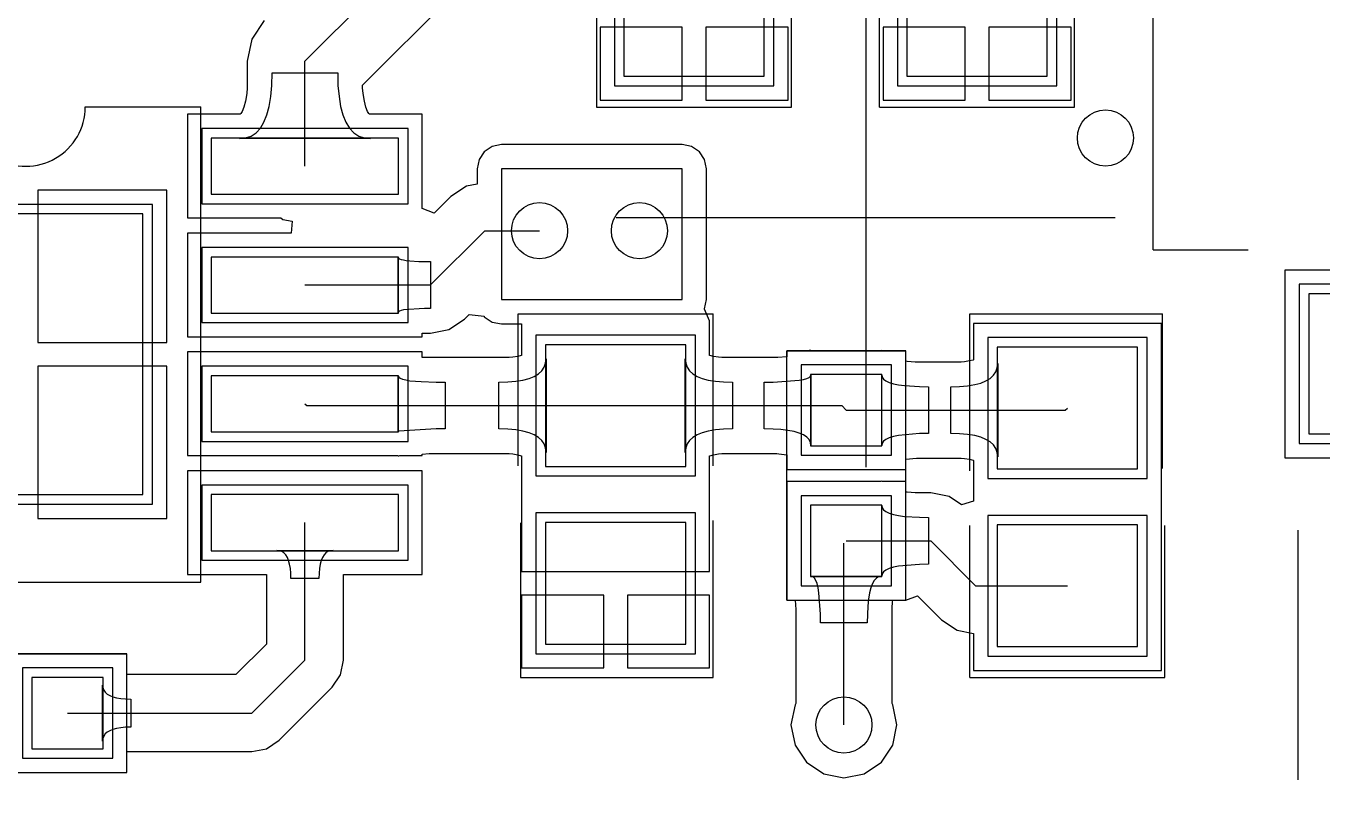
# Model space of a CAD drawing. Header units: millimetres. Extents: x 38 to 147, y 67 to 99.
# Drawn here: x 51.79 to 65.64, y 82.37 to 90.53 of the extents above; entities that cross this region are included whole.
import ezdxf

# ---------------------------------------------------------------- set-up
doc = ezdxf.new("R2010")
doc.units = ezdxf.units.MM
for name, color, linetype in [('BottomOverlay', 54, 'Continuous'), ('MultiLayer', 9, 'Continuous'), ('TopLayer', 1, 'Continuous'), ('TopOverlay', 2, 'Continuous'), ('TopPaste', 8, 'Continuous'), ('TopSolder', 216, 'Continuous')]:
    doc.layers.add(name, color=color, linetype=linetype)

# ---------------------------------------------------------------- blocks, each defined once
blk = doc.blocks.new('C3528_5')
at = {"layer": 'TopLayer'}
for p, q in [((-1.9, 1.1), (-1.9, -1.1)), ((-0.7, 1.1), (-1.9, 1.1)), ((-0.7, -1.1), (-0.7, 1.1)), ((0.7, 1.1), (0.7, -1.1)), ((1.9, 1.1), (0.7, 1.1)), ((1.9, -1.1), (1.9, 1.1)), ((-1.9, -1.1), (-0.7, -1.1)), ((0.7, -1.1), (1.9, -1.1))]:
    blk.add_line(p, q, dxfattribs=at)
at = {"layer": 'TopOverlay'}
for p, q in [((-2.3, 0), (-2.3, 1.5)), ((-2.3, 1.5), (2.3, 1.5)), ((2.3, -1.5), (2.3, 1.5)), ((-2.743, -1.372), (-2.743, 1.295)), ((-2.3, -1.5), (-2.3, 0)), ((-2.3, -1.5), (2.3, -1.5))]:
    blk.add_line(p, q, dxfattribs=at)
at = {"layer": 'TopPaste'}
for p, q in [((-1.9, 1.1), (-1.9, -1.1)), ((-0.7, 1.1), (-1.9, 1.1)), ((-0.7, -1.1), (-0.7, 1.1)), ((0.7, 1.1), (0.7, -1.1)), ((1.9, 1.1), (0.7, 1.1)), ((1.9, -1.1), (1.9, 1.1)), ((-1.9, -1.1), (-0.7, -1.1)), ((0.7, -1.1), (1.9, -1.1))]:
    blk.add_line(p, q, dxfattribs=at)
at = {"layer": 'TopSolder'}
for p, q in [((-2.002, 1.202), (-2.002, -1.202)), ((-0.598, 1.202), (-2.002, 1.202)), ((-0.598, -1.202), (-0.598, 1.202)), ((0.598, 1.202), (0.598, -1.202)), ((2.002, 1.202), (0.598, 1.202)), ((2.002, -1.202), (2.002, 1.202)), ((-2.002, -1.202), (-0.598, -1.202)), ((0.598, -1.202), (2.002, -1.202))]:
    blk.add_line(p, q, dxfattribs=at)
blk = doc.blocks.new('C0805_19')
at = {"layer": 'TopLayer'}
for p, q in [((-0.3, 0.75), (-1.6, 0.75)), ((-1.6, 0.75), (-1.6, -0.75)), ((-0.3, -0.75), (-0.3, 0.75)), ((1.6, 0.75), (0.3, 0.75)), ((0.3, 0.75), (0.3, -0.75)), ((1.6, -0.75), (1.6, 0.75)), ((-1.6, -0.75), (-0.3, -0.75)), ((0.3, -0.75), (1.6, -0.75))]:
    blk.add_line(p, q, dxfattribs=at)
at = {"layer": 'TopOverlay'}
for p, q in [((-1.93, 1.041), (-1.93, -1.041)), ((-0.305, 1.041), (-1.93, 1.041)), ((1.956, 1.041), (0.279, 1.041)), ((1.956, 1.041), (1.956, -1.016)), ((-1.93, -1.041), (-0.305, -1.041)), ((0.305, -1.016), (1.956, -1.016))]:
    blk.add_line(p, q, dxfattribs=at)
at = {"layer": 'TopPaste'}
for p, q in [((-0.3, 0.75), (-1.6, 0.75)), ((-1.6, 0.75), (-1.6, -0.75)), ((-0.3, -0.75), (-0.3, 0.75)), ((1.6, 0.75), (0.3, 0.75)), ((0.3, 0.75), (0.3, -0.75)), ((1.6, -0.75), (1.6, 0.75)), ((-1.6, -0.75), (-0.3, -0.75)), ((0.3, -0.75), (1.6, -0.75))]:
    blk.add_line(p, q, dxfattribs=at)
at = {"layer": 'TopSolder'}
for p, q in [((-0.198, 0.852), (-1.702, 0.852)), ((-1.702, 0.852), (-1.702, -0.852)), ((-0.198, -0.852), (-0.198, 0.852)), ((1.702, 0.852), (0.198, 0.852)), ((0.198, 0.852), (0.198, -0.852)), ((1.702, -0.852), (1.702, 0.852)), ((-1.702, -0.852), (-0.198, -0.852)), ((0.198, -0.852), (1.702, -0.852))]:
    blk.add_line(p, q, dxfattribs=at)
blk = doc.blocks.new('C0805_22')
at = {"layer": 'TopLayer'}
for p, q in [((-0.3, 0.75), (-1.6, 0.75)), ((-1.6, 0.75), (-1.6, -0.75)), ((-0.3, -0.75), (-0.3, 0.75)), ((1.6, 0.75), (0.3, 0.75)), ((0.3, 0.75), (0.3, -0.75)), ((1.6, -0.75), (1.6, 0.75)), ((-1.6, -0.75), (-0.3, -0.75)), ((0.3, -0.75), (1.6, -0.75))]:
    blk.add_line(p, q, dxfattribs=at)
at = {"layer": 'TopOverlay'}
for p, q in [((-1.93, 1.041), (-1.93, -1.041)), ((-1.93, 1.041), (-0.305, 1.041)), ((1.956, 1.041), (0.279, 1.041)), ((1.956, 1.041), (1.956, -1.016)), ((-1.93, -1.041), (-0.305, -1.041)), ((0.305, -1.016), (1.956, -1.016))]:
    blk.add_line(p, q, dxfattribs=at)
at = {"layer": 'TopPaste'}
for p, q in [((-0.3, 0.75), (-1.6, 0.75)), ((-1.6, 0.75), (-1.6, -0.75)), ((-0.3, -0.75), (-0.3, 0.75)), ((1.6, 0.75), (0.3, 0.75)), ((0.3, 0.75), (0.3, -0.75)), ((1.6, -0.75), (1.6, 0.75)), ((-1.6, -0.75), (-0.3, -0.75)), ((0.3, -0.75), (1.6, -0.75))]:
    blk.add_line(p, q, dxfattribs=at)
at = {"layer": 'TopSolder'}
for p, q in [((-0.198, 0.852), (-1.702, 0.852)), ((-1.702, 0.852), (-1.702, -0.852)), ((-0.198, -0.852), (-0.198, 0.852)), ((1.702, 0.852), (0.198, 0.852)), ((0.198, 0.852), (0.198, -0.852)), ((1.702, -0.852), (1.702, 0.852)), ((-1.702, -0.852), (-0.198, -0.852)), ((0.198, -0.852), (1.702, -0.852))]:
    blk.add_line(p, q, dxfattribs=at)
blk = doc.blocks.new('C0805_23')
at = {"layer": 'TopLayer'}
for p, q in [((-0.3, 0.75), (-1.6, 0.75)), ((-1.6, 0.75), (-1.6, -0.75)), ((-0.3, -0.75), (-0.3, 0.75)), ((1.6, 0.75), (0.3, 0.75)), ((0.3, 0.75), (0.3, -0.75)), ((1.6, -0.75), (1.6, 0.75)), ((-1.6, -0.75), (-0.3, -0.75)), ((0.3, -0.75), (1.6, -0.75))]:
    blk.add_line(p, q, dxfattribs=at)
at = {"layer": 'TopOverlay'}
for p, q in [((-1.93, 1.041), (-1.93, -1.041)), ((-1.93, 1.041), (-0.305, 1.041)), ((0.279, 1.041), (1.956, 1.041)), ((1.956, 1.041), (1.956, -1.016)), ((-1.93, -1.041), (-0.305, -1.041)), ((0.305, -1.016), (1.956, -1.016))]:
    blk.add_line(p, q, dxfattribs=at)
at = {"layer": 'TopPaste'}
for p, q in [((-0.3, 0.75), (-1.6, 0.75)), ((-1.6, 0.75), (-1.6, -0.75)), ((-0.3, -0.75), (-0.3, 0.75)), ((1.6, 0.75), (0.3, 0.75)), ((0.3, 0.75), (0.3, -0.75)), ((1.6, -0.75), (1.6, 0.75)), ((-1.6, -0.75), (-0.3, -0.75)), ((0.3, -0.75), (1.6, -0.75))]:
    blk.add_line(p, q, dxfattribs=at)
at = {"layer": 'TopSolder'}
for p, q in [((-0.198, 0.852), (-1.702, 0.852)), ((-1.702, 0.852), (-1.702, -0.852)), ((-0.198, -0.852), (-0.198, 0.852)), ((1.702, 0.852), (0.198, 0.852)), ((0.198, 0.852), (0.198, -0.852)), ((1.702, -0.852), (1.702, 0.852)), ((-1.702, -0.852), (-0.198, -0.852)), ((0.198, -0.852), (1.702, -0.852))]:
    blk.add_line(p, q, dxfattribs=at)
blk = doc.blocks.new('C0805_24')
at = {"layer": 'TopLayer'}
for p, q in [((-0.3, 0.75), (-1.6, 0.75)), ((-1.6, 0.75), (-1.6, -0.75)), ((-0.3, -0.75), (-0.3, 0.75)), ((1.6, 0.75), (0.3, 0.75)), ((0.3, 0.75), (0.3, -0.75)), ((1.6, -0.75), (1.6, 0.75)), ((-1.6, -0.75), (-0.3, -0.75)), ((0.3, -0.75), (1.6, -0.75))]:
    blk.add_line(p, q, dxfattribs=at)
at = {"layer": 'TopOverlay'}
for p, q in [((-1.93, -1.041), (-1.93, 1.041)), ((-0.305, 1.041), (-1.93, 1.041)), ((1.956, 1.041), (0.279, 1.041)), ((1.956, -1.016), (1.956, 1.041)), ((-0.305, -1.041), (-1.93, -1.041)), ((0.305, -1.016), (1.956, -1.016))]:
    blk.add_line(p, q, dxfattribs=at)
at = {"layer": 'TopPaste'}
for p, q in [((-0.3, 0.75), (-1.6, 0.75)), ((-1.6, 0.75), (-1.6, -0.75)), ((-0.3, -0.75), (-0.3, 0.75)), ((1.6, 0.75), (0.3, 0.75)), ((0.3, 0.75), (0.3, -0.75)), ((1.6, -0.75), (1.6, 0.75)), ((-1.6, -0.75), (-0.3, -0.75)), ((0.3, -0.75), (1.6, -0.75))]:
    blk.add_line(p, q, dxfattribs=at)
at = {"layer": 'TopSolder'}
for p, q in [((-0.198, 0.852), (-1.702, 0.852)), ((-1.702, 0.852), (-1.702, -0.852)), ((-0.198, -0.852), (-0.198, 0.852)), ((1.702, 0.852), (0.198, 0.852)), ((0.198, 0.852), (0.198, -0.852)), ((1.702, -0.852), (1.702, 0.852)), ((-1.702, -0.852), (-0.198, -0.852)), ((0.198, -0.852), (1.702, -0.852))]:
    blk.add_line(p, q, dxfattribs=at)
blk = doc.blocks.new('R0603_49')
at = {"layer": 'TopLayer'}
for p, q in [((-1.079, 0.381), (-1.079, -0.381)), ((-0.317, 0.381), (-1.079, 0.381)), ((-0.317, -0.381), (-0.317, 0.381)), ((0.317, 0.381), (0.317, -0.381)), ((1.079, 0.381), (0.317, 0.381)), ((1.079, -0.381), (1.079, 0.381)), ((-1.079, -0.381), (-0.317, -0.381)), ((0.317, -0.381), (1.079, -0.381))]:
    blk.add_line(p, q, dxfattribs=at)
at = {"layer": 'TopOverlay'}
for p, q in [((-1.333, -0.635), (-1.333, 0.635)), ((1.333, 0.635), (-1.333, 0.635)), ((1.333, -0.635), (1.333, 0.635)), ((1.333, -0.635), (-1.333, -0.635))]:
    blk.add_line(p, q, dxfattribs=at)
at = {"layer": 'TopPaste'}
for p, q in [((-1.079, 0.381), (-1.079, -0.381)), ((-0.317, 0.381), (-1.079, 0.381)), ((-0.317, -0.381), (-0.317, 0.381)), ((0.317, 0.381), (0.317, -0.381)), ((1.079, 0.381), (0.317, 0.381)), ((1.079, -0.381), (1.079, 0.381)), ((-1.079, -0.381), (-0.317, -0.381)), ((0.317, -0.381), (1.079, -0.381))]:
    blk.add_line(p, q, dxfattribs=at)
at = {"layer": 'TopSolder'}
for p, q in [((-1.181, 0.483), (-1.181, -0.483)), ((-0.216, 0.483), (-1.181, 0.483)), ((-0.216, -0.483), (-0.216, 0.483)), ((0.216, 0.483), (0.216, -0.483)), ((1.181, 0.483), (0.216, 0.483)), ((1.181, -0.483), (1.181, 0.483)), ((-1.181, -0.483), (-0.216, -0.483)), ((0.216, -0.483), (1.181, -0.483))]:
    blk.add_line(p, q, dxfattribs=at)
blk = doc.blocks.new('R0603_51')
at = {"layer": 'TopLayer'}
for p, q in [((-1.079, 0.381), (-1.079, -0.381)), ((-0.317, 0.381), (-1.079, 0.381)), ((-0.317, -0.381), (-0.317, 0.381)), ((0.317, 0.381), (0.317, -0.381)), ((1.079, 0.381), (0.317, 0.381)), ((1.079, -0.381), (1.079, 0.381)), ((-1.079, -0.381), (-0.317, -0.381)), ((0.317, -0.381), (1.079, -0.381))]:
    blk.add_line(p, q, dxfattribs=at)
at = {"layer": 'TopOverlay'}
for p, q in [((-1.333, -0.635), (-1.333, 0.635)), ((-1.333, 0.635), (1.333, 0.635)), ((1.333, -0.635), (1.333, 0.635)), ((-1.333, -0.635), (1.333, -0.635))]:
    blk.add_line(p, q, dxfattribs=at)
at = {"layer": 'TopPaste'}
for p, q in [((-1.079, 0.381), (-1.079, -0.381)), ((-0.317, 0.381), (-1.079, 0.381)), ((-0.317, -0.381), (-0.317, 0.381)), ((0.317, 0.381), (0.317, -0.381)), ((1.079, 0.381), (0.317, 0.381)), ((1.079, -0.381), (1.079, 0.381)), ((-1.079, -0.381), (-0.317, -0.381)), ((0.317, -0.381), (1.079, -0.381))]:
    blk.add_line(p, q, dxfattribs=at)
at = {"layer": 'TopSolder'}
for p, q in [((-1.181, 0.483), (-1.181, -0.483)), ((-0.216, 0.483), (-1.181, 0.483)), ((-0.216, -0.483), (-0.216, 0.483)), ((0.216, 0.483), (0.216, -0.483)), ((1.181, 0.483), (0.216, 0.483)), ((1.181, -0.483), (1.181, 0.483)), ((-1.181, -0.483), (-0.216, -0.483)), ((0.216, -0.483), (1.181, -0.483))]:
    blk.add_line(p, q, dxfattribs=at)
blk = doc.blocks.new('AMS1117_57')
at = {"layer": 'TopLayer'}
for p, q in [((-1.615, 3.468), (-1.615, 1.969)), ((1.665, 3.468), (-1.615, 3.468)), ((1.665, 1.969), (1.665, 3.468)), ((-1.615, 1.969), (1.665, 1.969)), ((-2.756, -2.832), (-2.756, -4.331)), ((-1.765, -2.832), (-2.756, -2.832)), ((-1.765, -4.331), (-1.765, -2.832)), ((-0.47, -2.831), (-0.47, -4.331)), ((0.52, -2.831), (-0.47, -2.831)), ((0.52, -4.331), (0.52, -2.831)), ((1.816, -2.832), (1.816, -4.331)), ((2.807, -2.832), (1.816, -2.832)), ((2.807, -4.331), (2.807, -2.832)), ((-2.756, -4.331), (-1.765, -4.331)), ((-0.47, -4.331), (0.52, -4.331)), ((1.816, -4.331), (2.807, -4.331))]:
    blk.add_line(p, q, dxfattribs=at)
at = {"layer": 'TopOverlay'}
for p, q in [((-3.277, 1.499), (-3.277, -2.565)), ((-2.261, 1.499), (-3.277, 1.499)), ((3.327, 1.499), (2.311, 1.499)), ((3.327, 1.499), (3.327, -2.565))]:
    blk.add_line(p, q, dxfattribs=at)
at = {"layer": 'TopPaste'}
for p, q in [((-1.615, 3.468), (-1.615, 1.969)), ((1.665, 3.468), (-1.615, 3.468)), ((1.665, 1.969), (1.665, 3.468)), ((-1.615, 1.969), (1.665, 1.969)), ((-2.756, -2.832), (-2.756, -4.331)), ((-1.765, -2.832), (-2.756, -2.832)), ((-1.765, -4.331), (-1.765, -2.832)), ((-0.47, -2.831), (-0.47, -4.331)), ((0.52, -2.831), (-0.47, -2.831)), ((0.52, -4.331), (0.52, -2.831)), ((1.816, -2.832), (1.816, -4.331)), ((2.807, -2.832), (1.816, -2.832)), ((2.807, -4.331), (2.807, -2.832)), ((-2.756, -4.331), (-1.765, -4.331)), ((-0.47, -4.331), (0.52, -4.331)), ((1.816, -4.331), (2.807, -4.331))]:
    blk.add_line(p, q, dxfattribs=at)
at = {"layer": 'TopSolder'}
for p, q in [((-1.716, 3.57), (-1.716, 1.868)), ((1.767, 3.57), (-1.716, 3.57)), ((1.767, 1.868), (1.767, 3.57)), ((-1.716, 1.868), (1.767, 1.868)), ((-2.857, -2.731), (-2.857, -4.432)), ((-1.664, -2.731), (-2.857, -2.731)), ((-1.664, -4.432), (-1.664, -2.731)), ((-0.571, -2.73), (-0.571, -4.433)), ((0.622, -2.73), (-0.571, -2.73)), ((0.622, -4.433), (0.622, -2.73)), ((1.714, -2.731), (1.714, -4.432)), ((2.908, -2.731), (1.714, -2.731)), ((2.908, -4.432), (2.908, -2.731)), ((-2.857, -4.432), (-1.664, -4.432)), ((-0.571, -4.433), (0.622, -4.433)), ((1.714, -4.432), (2.908, -4.432))]:
    blk.add_line(p, q, dxfattribs=at)
blk = doc.blocks.new('IP5306_60')
at = {"layer": 'TopLayer'}
for p, q in [((-4.084, 1.675), (-4.084, 1.075)), ((-2.085, 1.675), (-4.084, 1.675)), ((-2.085, 1.075), (-2.085, 1.675)), ((1.963, 1.675), (1.963, 1.075)), ((3.963, 1.675), (1.963, 1.675)), ((3.963, 1.075), (3.963, 1.675)), ((-4.084, 1.075), (-2.085, 1.075)), ((1.963, 1.075), (3.963, 1.075)), ((-1.267, 0.865), (-1.267, -2.135)), ((1.233, 0.865), (-1.267, 0.865)), ((1.233, -2.135), (1.233, 0.865)), ((-4.084, 0.405), (-4.084, -0.195)), ((-2.085, 0.405), (-4.084, 0.405)), ((-2.085, -0.195), (-2.085, 0.405)), ((1.963, 0.405), (1.963, -0.195)), ((3.963, 0.405), (1.963, 0.405)), ((3.963, -0.195), (3.963, 0.405)), ((-4.084, -0.195), (-2.085, -0.195)), ((1.963, -0.195), (3.963, -0.195)), ((-4.084, -0.865), (-4.084, -1.465)), ((-2.085, -0.865), (-4.084, -0.865)), ((-2.085, -1.465), (-2.085, -0.865)), ((1.963, -0.865), (1.963, -1.465)), ((3.963, -0.865), (1.963, -0.865)), ((3.963, -1.465), (3.963, -0.865)), ((-4.084, -1.465), (-2.085, -1.465)), ((1.963, -1.465), (3.963, -1.465)), ((-4.084, -2.135), (-4.084, -2.735)), ((-2.085, -2.135), (-4.084, -2.135)), ((-2.085, -2.735), (-2.085, -2.135)), ((-1.267, -2.135), (1.233, -2.135)), ((1.963, -2.135), (1.963, -2.735)), ((3.963, -2.135), (1.963, -2.135)), ((3.963, -2.735), (3.963, -2.135)), ((-4.084, -2.735), (-2.085, -2.735)), ((1.963, -2.735), (3.963, -2.735))]:
    blk.add_line(p, q, dxfattribs=at)
at = {"layer": 'TopOverlay'}
for p, q in [((-1.987, -3.07), (-1.987, 2.01)), ((-1.987, 2.01), (-0.652, 2.01)), ((0.618, 2.01), (1.853, 2.01)), ((1.853, -3.07), (1.853, 2.01)), ((-1.987, -3.07), (1.853, -3.07))]:
    blk.add_line(p, q, dxfattribs=at)
blk.add_arc((-0.017, 2.01), 0.635, 180, 0, dxfattribs=at)
at = {"layer": 'TopPaste'}
for p, q in [((-4.084, 1.675), (-4.084, 1.075)), ((-2.085, 1.675), (-4.084, 1.675)), ((-2.085, 1.075), (-2.085, 1.675)), ((1.963, 1.675), (1.963, 1.075)), ((3.963, 1.675), (1.963, 1.675)), ((3.963, 1.075), (3.963, 1.675)), ((-4.084, 1.075), (-2.085, 1.075)), ((1.963, 1.075), (3.963, 1.075)), ((-1.267, 0.865), (-1.267, -2.135)), ((1.233, 0.865), (-1.267, 0.865)), ((1.233, -2.135), (1.233, 0.865)), ((-4.084, 0.405), (-4.084, -0.195)), ((-2.085, 0.405), (-4.084, 0.405)), ((-2.085, -0.195), (-2.085, 0.405)), ((1.963, 0.405), (1.963, -0.195)), ((3.963, 0.405), (1.963, 0.405)), ((3.963, -0.195), (3.963, 0.405)), ((-4.084, -0.195), (-2.085, -0.195)), ((1.963, -0.195), (3.963, -0.195)), ((-4.084, -0.865), (-4.084, -1.465)), ((-2.085, -0.865), (-4.084, -0.865)), ((-2.085, -1.465), (-2.085, -0.865)), ((1.963, -0.865), (1.963, -1.465)), ((3.963, -0.865), (1.963, -0.865)), ((3.963, -1.465), (3.963, -0.865)), ((-4.084, -1.465), (-2.085, -1.465)), ((1.963, -1.465), (3.963, -1.465)), ((-4.084, -2.135), (-4.084, -2.735)), ((-2.085, -2.135), (-4.084, -2.135)), ((-2.085, -2.735), (-2.085, -2.135)), ((-1.267, -2.135), (1.233, -2.135)), ((1.963, -2.135), (1.963, -2.735)), ((3.963, -2.135), (1.963, -2.135)), ((3.963, -2.735), (3.963, -2.135)), ((-4.084, -2.735), (-2.085, -2.735)), ((1.963, -2.735), (3.963, -2.735))]:
    blk.add_line(p, q, dxfattribs=at)
at = {"layer": 'TopSolder'}
for p, q in [((-4.186, 1.777), (-4.186, 0.974)), ((-1.983, 1.777), (-4.186, 1.777)), ((-1.983, 0.974), (-1.983, 1.777)), ((1.862, 1.777), (1.862, 0.974)), ((4.065, 1.777), (1.862, 1.777)), ((4.065, 0.974), (4.065, 1.777)), ((-4.186, 0.974), (-1.983, 0.974)), ((1.862, 0.974), (4.065, 0.974)), ((-1.368, 0.967), (-1.368, -2.237)), ((1.335, 0.967), (-1.368, 0.967)), ((1.335, -2.237), (1.335, 0.967)), ((-4.186, 0.507), (-4.186, -0.296)), ((-1.983, 0.507), (-4.186, 0.507)), ((-1.983, -0.296), (-1.983, 0.507)), ((1.862, 0.507), (1.862, -0.296)), ((4.065, 0.507), (1.862, 0.507)), ((4.065, -0.296), (4.065, 0.507)), ((-4.186, -0.296), (-1.983, -0.296)), ((1.862, -0.296), (4.065, -0.296)), ((-4.186, -0.763), (-4.186, -1.566)), ((-1.983, -0.763), (-4.186, -0.763)), ((-1.983, -1.566), (-1.983, -0.763)), ((1.862, -0.763), (1.862, -1.566)), ((4.065, -0.763), (1.862, -0.763)), ((4.065, -1.566), (4.065, -0.763)), ((-4.186, -1.566), (-1.983, -1.566)), ((1.862, -1.566), (4.065, -1.566)), ((-4.186, -2.033), (-4.186, -2.836)), ((-1.983, -2.033), (-4.186, -2.033)), ((-1.983, -2.836), (-1.983, -2.033)), ((1.862, -2.033), (1.862, -2.836)), ((4.065, -2.033), (1.862, -2.033)), ((4.065, -2.836), (4.065, -2.033)), ((-1.368, -2.237), (1.335, -2.237)), ((-4.186, -2.836), (-1.983, -2.836)), ((1.862, -2.836), (4.065, -2.836))]:
    blk.add_line(p, q, dxfattribs=at)
blk = doc.blocks.new('18650_SMT_B_63')
at = {"layer": 'BottomOverlay'}
for p, q in [((57.866, -3.732), (57.866, 1.6)), ((55.2, -1.066), (60.532, -1.066))]:
    blk.add_line(p, q, dxfattribs=at)

msp = doc.modelspace()

# ---------------------------------------------------------------- linework, layer by layer
at = {"layer": 'MultiLayer'}
for centre in [(63.322, 89.332), (57.277, 88.341), (58.344, 88.341), (60.528, 83.058)]:
    msp.add_circle(centre, 0.3, dxfattribs=at)
at = {"layer": 'TopLayer'}
for p, q in [((54.771, 90.153), (57.16, 92.542)), ((55.386, 89.898), (57.415, 91.927)), ((54.335, 90.588), (54.202, 90.388)), ((58.801, 90.515), (57.924, 90.515)), ((57.924, 90.515), (57.924, 89.738)), ((58.801, 89.738), (58.801, 90.515)), ((59.932, 90.515), (59.055, 90.515)), ((59.055, 90.515), (59.055, 89.738)), ((59.932, 89.738), (59.932, 90.515)), ((61.824, 90.515), (60.947, 90.515)), ((60.947, 90.515), (60.947, 89.738)), ((61.824, 89.738), (61.824, 90.515)), ((62.955, 90.515), (62.078, 90.515)), ((62.078, 90.515), (62.078, 89.738)), ((62.955, 89.738), (62.955, 90.515)), ((54.202, 90.388), (54.155, 90.153)), ((54.155, 90.153), (54.155, 89.867)), ((54.771, 89.031), (54.771, 90.153)), ((54.417, 89.894), (54.421, 90.028)), ((54.421, 90.028), (55.121, 90.028)), ((55.121, 90.028), (55.124, 89.894)), ((54.155, 89.867), (54.149, 89.807)), ((54.407, 89.775), (54.417, 89.894)), ((55.124, 89.894), (55.135, 89.775)), ((55.386, 89.867), (55.386, 89.898)), ((55.392, 89.807), (55.386, 89.867)), ((54.136, 89.724), (54.119, 89.66)), ((54.149, 89.807), (54.136, 89.724)), ((54.389, 89.669), (54.407, 89.775)), ((55.135, 89.775), (55.152, 89.669)), ((55.406, 89.724), (55.392, 89.807)), ((55.423, 89.66), (55.406, 89.724)), ((57.924, 89.738), (58.801, 89.738)), ((59.055, 89.738), (59.932, 89.738)), ((60.947, 89.738), (61.824, 89.738)), ((62.078, 89.738), (62.955, 89.738)), ((54.068, 89.585), (53.517, 89.585)), ((53.517, 89.585), (53.517, 88.477)), ((54.079, 89.586), (54.068, 89.585)), ((54.08, 89.586), (54.079, 89.586)), ((54.079, 89.586), (54.079, 89.586)), ((54.087, 89.594), (54.08, 89.586)), ((54.101, 89.617), (54.087, 89.594)), ((54.119, 89.66), (54.101, 89.617)), ((54.365, 89.578), (54.389, 89.669)), ((55.152, 89.669), (55.177, 89.578)), ((55.44, 89.617), (55.423, 89.66)), ((55.454, 89.594), (55.44, 89.617)), ((55.462, 89.586), (55.454, 89.594)), ((55.474, 89.585), (55.462, 89.586)), ((55.462, 89.586), (55.462, 89.586)), ((55.462, 89.586), (55.462, 89.586)), ((56.025, 89.585), (55.474, 89.585)), ((56.025, 88.579), (56.025, 89.585)), ((54.295, 89.437), (54.333, 89.5)), ((54.333, 89.5), (54.365, 89.578)), ((55.177, 89.578), (55.208, 89.5)), ((55.208, 89.5), (55.247, 89.437)), ((54.071, 89.325), (54.137, 89.332)), ((55.471, 89.325), (54.071, 89.325)), ((54.137, 89.332), (54.197, 89.353)), ((54.197, 89.353), (54.249, 89.388)), ((54.249, 89.388), (54.295, 89.437)), ((55.247, 89.437), (55.292, 89.388)), ((55.292, 89.388), (55.345, 89.353)), ((55.345, 89.353), (55.404, 89.332)), ((55.404, 89.332), (55.471, 89.325)), ((56.687, 89.185), (56.631, 89.101)), ((56.771, 89.241), (56.687, 89.185)), ((56.871, 89.261), (56.771, 89.241)), ((58.801, 89.261), (56.871, 89.261)), ((58.9, 89.241), (58.801, 89.261)), ((58.984, 89.185), (58.9, 89.241)), ((59.04, 89.101), (58.984, 89.185)), ((56.631, 89.101), (56.612, 89.002)), ((59.06, 89.002), (59.04, 89.101)), ((56.612, 89.002), (56.612, 88.839)), ((56.871, 89.002), (56.871, 87.605)), ((58.801, 89.002), (56.871, 89.002)), ((58.801, 87.605), (58.801, 89.002)), ((59.06, 87.605), (59.06, 89.002)), ((53.295, 88.774), (51.918, 88.774)), ((51.918, 88.774), (51.918, 87.147)), ((53.295, 87.147), (53.295, 88.774)), ((56.496, 88.816), (56.329, 88.705)), ((56.612, 88.839), (56.496, 88.816)), ((56.329, 88.705), (56.152, 88.527)), ((53.517, 88.477), (54.513, 88.477)), ((54.513, 88.477), (54.535, 88.462)), ((56.152, 88.527), (56.025, 88.579)), ((54.535, 88.462), (54.636, 88.442)), ((54.636, 88.442), (54.623, 88.315)), ((56.112, 87.761), (56.693, 88.341)), ((56.693, 88.341), (57.277, 88.341)), ((54.623, 88.315), (53.517, 88.315)), ((53.517, 88.315), (53.517, 87.207)), ((55.768, 87.464), (55.768, 88.058)), ((55.768, 88.058), (55.771, 88.049)), ((55.771, 88.049), (55.781, 88.041)), ((55.781, 88.041), (55.799, 88.034)), ((55.799, 88.034), (55.823, 88.028)), ((55.823, 88.028), (55.854, 88.023)), ((55.854, 88.023), (55.892, 88.018)), ((55.892, 88.018), (55.988, 88.013)), ((55.988, 88.013), (56.112, 88.011)), ((56.112, 88.011), (56.112, 87.511)), ((66.103, 87.921), (65.238, 87.921)), ((65.238, 87.921), (65.238, 85.915)), ((54.771, 87.761), (56.112, 87.761)), ((56.047, 87.51), (55.823, 87.494)), ((56.112, 87.511), (56.047, 87.51)), ((56.871, 87.605), (58.801, 87.605)), ((59.038, 87.503), (59.04, 87.505)), ((59.094, 87.376), (59.038, 87.503)), ((59.04, 87.505), (59.06, 87.605)), ((55.771, 87.473), (55.768, 87.464)), ((55.781, 87.481), (55.771, 87.473)), ((55.799, 87.488), (55.781, 87.481)), ((55.823, 87.494), (55.799, 87.488)), ((56.309, 87.286), (56.476, 87.397)), ((56.476, 87.397), (56.524, 87.445)), ((56.524, 87.445), (56.684, 87.426)), ((56.684, 87.426), (56.687, 87.421)), ((56.687, 87.421), (56.771, 87.365)), ((56.771, 87.365), (56.871, 87.346)), ((59.094, 87.009), (59.094, 87.376)), ((59.094, 87.376), (59.094, 87.376)), ((56.025, 87.207), (56.025, 87.247)), ((56.025, 87.247), (56.112, 87.247)), ((56.112, 87.247), (56.309, 87.286)), ((56.871, 87.346), (57.086, 87.346)), ((57.086, 87.346), (57.086, 87.009)), ((63.92, 87.35), (61.912, 87.35)), ((61.912, 87.35), (61.912, 86.961)), ((63.92, 85.577), (63.92, 87.35)), ((51.918, 87.147), (53.295, 87.147)), ((53.517, 87.207), (55.758, 87.207)), ((55.758, 87.207), (55.768, 87.205)), ((55.768, 87.205), (55.771, 87.205)), ((55.771, 87.205), (55.774, 87.205)), ((55.774, 87.205), (55.782, 87.207)), ((55.782, 87.207), (56.025, 87.207)), ((55.758, 87.045), (53.517, 87.045)), ((53.517, 87.045), (53.517, 85.937)), ((55.768, 87.047), (55.758, 87.045)), ((55.769, 87.046), (55.768, 87.047)), ((55.771, 87.047), (55.769, 87.046)), ((55.78, 87.045), (55.771, 87.047)), ((56.025, 87.045), (55.78, 87.045)), ((56.025, 86.987), (56.025, 87.045)), ((56.028, 86.986), (56.025, 86.987)), ((56.048, 86.986), (56.028, 86.986)), ((56.954, 86.986), (56.048, 86.986)), ((56.991, 86.989), (56.954, 86.986)), ((57.045, 86.998), (56.991, 86.989)), ((57.082, 87.008), (57.045, 86.998)), ((57.086, 87.009), (57.082, 87.008)), ((57.341, 86.924), (57.346, 86.972)), ((57.346, 86.972), (57.346, 85.972)), ((58.834, 85.972), (58.834, 86.972)), ((58.834, 86.972), (58.839, 86.924)), ((59.097, 87.008), (59.094, 87.009)), ((59.135, 86.998), (59.097, 87.008)), ((59.188, 86.989), (59.135, 86.998)), ((59.225, 86.986), (59.188, 86.989)), ((59.822, 86.986), (59.225, 86.986)), ((59.919, 86.992), (59.822, 86.986)), ((60.152, 87.058), (59.919, 87.058)), ((59.919, 87.058), (59.919, 86.992)), ((60.157, 87.06), (60.152, 87.058)), ((60.166, 87.059), (60.157, 87.06)), ((60.176, 87.06), (60.166, 87.059)), ((60.185, 87.058), (60.176, 87.06)), ((60.922, 87.058), (60.185, 87.058)), ((60.932, 87.06), (60.922, 87.058)), ((60.941, 87.058), (60.932, 87.06)), ((61.189, 87.058), (60.941, 87.058)), ((61.189, 86.945), (61.189, 87.058)), ((61.871, 86.949), (61.817, 86.941)), ((61.908, 86.959), (61.871, 86.949)), ((61.912, 86.961), (61.908, 86.959)), ((53.295, 86.893), (51.918, 86.893)), ((51.918, 86.893), (51.918, 85.266)), ((53.295, 85.266), (53.295, 86.893)), ((57.22, 86.784), (57.265, 86.812)), ((57.265, 86.812), (57.301, 86.844)), ((57.301, 86.844), (57.326, 86.882)), ((57.326, 86.882), (57.341, 86.924)), ((58.839, 86.924), (58.854, 86.882)), ((58.854, 86.882), (58.879, 86.844)), ((58.879, 86.844), (58.914, 86.812)), ((58.914, 86.812), (58.959, 86.784)), ((61.203, 86.943), (61.189, 86.945)), ((61.288, 86.937), (61.203, 86.943)), ((61.78, 86.937), (61.288, 86.937)), ((61.817, 86.941), (61.78, 86.937)), ((62.127, 86.796), (62.152, 86.833)), ((62.152, 86.833), (62.167, 86.876)), ((62.167, 86.876), (62.172, 86.923)), ((62.172, 86.923), (62.172, 85.923)), ((55.768, 86.194), (55.768, 86.788)), ((55.768, 86.788), (55.773, 86.775)), ((55.773, 86.775), (55.788, 86.764)), ((55.788, 86.764), (55.813, 86.754)), ((55.813, 86.754), (55.848, 86.746)), ((55.848, 86.746), (55.893, 86.738)), ((55.893, 86.738), (56.013, 86.728)), ((56.013, 86.728), (56.173, 86.722)), ((56.173, 86.722), (56.268, 86.722)), ((56.268, 86.722), (56.268, 86.222)), ((56.843, 86.722), (56.938, 86.724)), ((56.843, 86.222), (56.843, 86.722)), ((56.938, 86.724), (57.024, 86.732)), ((57.024, 86.732), (57.099, 86.744)), ((57.099, 86.744), (57.165, 86.762)), ((57.165, 86.762), (57.22, 86.784)), ((58.959, 86.784), (59.015, 86.762)), ((59.015, 86.762), (59.08, 86.744)), ((59.08, 86.744), (59.156, 86.732)), ((59.156, 86.732), (59.241, 86.724)), ((59.241, 86.724), (59.337, 86.722)), ((59.337, 86.722), (59.337, 86.222)), ((59.676, 86.722), (59.771, 86.723)), ((59.676, 86.222), (59.676, 86.722)), ((59.771, 86.723), (60.051, 86.742)), ((60.051, 86.742), (60.096, 86.75)), ((60.096, 86.75), (60.131, 86.761)), ((60.131, 86.761), (60.156, 86.773)), ((60.156, 86.773), (60.171, 86.786)), ((60.171, 86.786), (60.176, 86.801)), ((60.176, 86.801), (60.176, 86.046)), ((60.932, 86.046), (60.932, 86.801)), ((60.932, 86.801), (60.937, 86.777)), ((60.937, 86.777), (60.952, 86.755)), ((60.952, 86.755), (60.977, 86.736)), ((60.977, 86.736), (61.012, 86.72)), ((61.012, 86.72), (61.057, 86.705)), ((61.057, 86.705), (61.112, 86.694)), ((61.112, 86.694), (61.177, 86.685)), ((61.177, 86.685), (61.337, 86.675)), ((61.337, 86.675), (61.432, 86.673)), ((61.432, 86.673), (61.432, 86.173)), ((61.669, 86.673), (61.764, 86.676)), ((61.669, 86.173), (61.669, 86.673)), ((61.764, 86.676), (61.85, 86.683)), ((61.85, 86.683), (61.925, 86.696)), ((61.925, 86.696), (61.991, 86.713)), ((61.991, 86.713), (62.046, 86.736)), ((62.046, 86.736), (62.091, 86.763)), ((62.091, 86.763), (62.127, 86.796)), ((54.771, 86.491), (54.79, 86.472)), ((54.79, 86.472), (58.09, 86.472)), ((58.09, 86.472), (60.505, 86.472)), ((60.505, 86.472), (60.554, 86.423)), ((60.554, 86.423), (62.893, 86.423)), ((62.893, 86.423), (62.916, 86.446)), ((55.773, 86.199), (55.768, 86.194)), ((56.173, 86.222), (55.773, 86.199)), ((56.268, 86.222), (56.173, 86.222)), ((56.938, 86.219), (56.843, 86.222)), ((57.024, 86.212), (56.938, 86.219)), ((57.099, 86.199), (57.024, 86.212)), ((57.165, 86.182), (57.099, 86.199)), ((57.22, 86.159), (57.165, 86.182)), ((57.265, 86.132), (57.22, 86.159)), ((57.301, 86.099), (57.265, 86.132)), ((58.914, 86.132), (58.879, 86.099)), ((58.959, 86.159), (58.914, 86.132)), ((59.015, 86.182), (58.959, 86.159)), ((59.08, 86.199), (59.015, 86.182)), ((59.156, 86.212), (59.08, 86.199)), ((59.241, 86.219), (59.156, 86.212)), ((59.337, 86.222), (59.241, 86.219)), ((59.771, 86.22), (59.676, 86.222)), ((59.856, 86.215), (59.771, 86.22)), ((59.931, 86.206), (59.856, 86.215)), ((59.996, 86.194), (59.931, 86.206)), ((60.051, 86.178), (59.996, 86.194)), ((60.096, 86.158), (60.051, 86.178)), ((60.131, 86.135), (60.096, 86.158)), ((60.156, 86.109), (60.131, 86.135)), ((61.012, 86.127), (60.977, 86.111)), ((61.057, 86.142), (61.012, 86.127)), ((61.112, 86.153), (61.057, 86.142)), ((61.337, 86.172), (61.112, 86.153)), ((61.432, 86.173), (61.337, 86.172)), ((61.764, 86.171), (61.669, 86.173)), ((61.85, 86.163), (61.764, 86.171)), ((61.925, 86.151), (61.85, 86.163)), ((61.991, 86.133), (61.925, 86.151)), ((62.046, 86.111), (61.991, 86.133)), ((57.326, 86.062), (57.301, 86.099)), ((57.341, 86.019), (57.326, 86.062)), ((57.346, 85.972), (57.341, 86.019)), ((58.839, 86.019), (58.834, 85.972)), ((58.854, 86.062), (58.839, 86.019)), ((58.879, 86.099), (58.854, 86.062)), ((60.171, 86.079), (60.156, 86.109)), ((60.176, 86.046), (60.171, 86.079)), ((60.937, 86.07), (60.932, 86.046)), ((60.952, 86.092), (60.937, 86.07)), ((60.977, 86.111), (60.952, 86.092)), ((62.091, 86.083), (62.046, 86.111)), ((62.127, 86.051), (62.091, 86.083)), ((62.152, 86.013), (62.127, 86.051)), ((62.167, 85.971), (62.152, 86.013)), ((53.517, 85.937), (55.758, 85.937)), ((55.758, 85.937), (55.768, 85.935)), ((55.768, 85.935), (55.771, 85.936)), ((55.771, 85.936), (55.775, 85.935)), ((55.775, 85.935), (55.783, 85.937)), ((55.783, 85.937), (56.025, 85.937)), ((56.025, 85.954), (56.097, 85.958)), ((56.025, 85.937), (56.025, 85.954)), ((56.097, 85.958), (56.954, 85.958)), ((56.954, 85.958), (56.991, 85.955)), ((56.991, 85.955), (57.045, 85.946)), ((57.045, 85.946), (57.082, 85.936)), ((57.082, 85.936), (57.086, 85.934)), ((57.086, 85.934), (57.086, 85.603)), ((59.094, 85.934), (59.097, 85.936)), ((59.094, 85.603), (59.094, 85.934)), ((59.097, 85.936), (59.135, 85.946)), ((59.135, 85.946), (59.188, 85.955)), ((59.188, 85.955), (59.225, 85.958)), ((59.225, 85.958), (59.813, 85.958)), ((59.813, 85.958), (59.832, 85.957)), ((59.832, 85.957), (59.891, 85.95)), ((59.891, 85.95), (59.919, 85.945)), ((59.919, 85.945), (59.919, 85.788)), ((61.189, 85.9), (61.305, 85.91)), ((61.189, 85.788), (61.189, 85.9)), ((61.305, 85.91), (61.78, 85.91)), ((61.78, 85.91), (61.817, 85.906)), ((61.817, 85.906), (61.871, 85.898)), ((61.871, 85.898), (61.908, 85.888)), ((61.908, 85.888), (61.912, 85.886)), ((61.912, 85.886), (61.912, 85.577)), ((62.172, 85.923), (62.167, 85.971)), ((65.238, 85.915), (65.82, 85.915)), ((56.025, 85.775), (53.517, 85.775)), ((53.517, 85.775), (53.517, 84.667)), ((56.025, 84.667), (56.025, 85.775)), ((59.919, 85.788), (60.166, 85.788)), ((60.166, 85.788), (60.176, 85.787)), ((60.176, 85.787), (60.185, 85.788)), ((60.185, 85.788), (60.922, 85.788)), ((60.922, 85.788), (60.932, 85.787)), ((60.932, 85.787), (60.941, 85.788)), ((60.941, 85.788), (61.189, 85.788)), ((57.086, 85.603), (57.086, 85.476)), ((59.094, 85.568), (59.094, 85.603)), ((59.094, 85.441), (59.094, 85.568)), ((60.922, 85.662), (59.919, 85.662)), ((59.919, 85.662), (59.919, 84.658)), ((60.932, 85.663), (60.922, 85.662)), ((60.941, 85.662), (60.932, 85.663)), ((61.189, 85.662), (60.941, 85.662)), ((61.189, 85.548), (61.189, 85.662)), ((61.912, 85.577), (61.912, 85.542)), ((63.92, 85.45), (63.92, 85.577)), ((57.086, 85.476), (57.086, 85.441)), ((57.086, 85.441), (57.086, 84.699)), ((59.094, 84.699), (59.094, 85.441)), ((61.203, 85.546), (61.189, 85.548)), ((61.288, 85.54), (61.203, 85.546)), ((61.455, 85.54), (61.288, 85.54)), ((61.652, 85.501), (61.455, 85.54)), ((61.785, 85.412), (61.652, 85.501)), ((61.912, 85.45), (61.785, 85.412)), ((61.912, 85.542), (61.912, 85.45)), ((63.92, 85.415), (63.92, 85.45)), ((60.932, 84.649), (60.932, 85.404)), ((60.932, 85.404), (60.937, 85.38)), ((60.937, 85.38), (60.952, 85.358)), ((60.952, 85.358), (60.977, 85.339)), ((60.977, 85.339), (61.012, 85.323)), ((61.012, 85.323), (61.057, 85.308)), ((61.057, 85.308), (61.112, 85.297)), ((61.112, 85.297), (61.177, 85.288)), ((61.177, 85.288), (61.337, 85.278)), ((63.92, 83.642), (63.92, 85.415)), ((51.918, 85.266), (53.295, 85.266)), ((54.771, 83.752), (54.771, 85.221)), ((61.337, 85.278), (61.432, 85.277)), ((61.432, 85.277), (61.432, 84.777)), ((60.554, 85.027), (61.455, 85.027)), ((61.455, 85.027), (61.935, 84.546)), ((54.499, 84.921), (54.471, 84.924)), ((54.471, 84.924), (55.071, 84.924)), ((54.525, 84.912), (54.499, 84.921)), ((54.547, 84.897), (54.525, 84.912)), ((54.567, 84.876), (54.547, 84.897)), ((54.583, 84.849), (54.567, 84.876)), ((54.975, 84.876), (54.958, 84.849)), ((54.994, 84.897), (54.975, 84.876)), ((55.017, 84.912), (54.994, 84.897)), ((55.042, 84.921), (55.017, 84.912)), ((55.071, 84.924), (55.042, 84.921)), ((60.528, 83.058), (60.528, 85.001)), ((54.597, 84.816), (54.583, 84.849)), ((54.607, 84.777), (54.597, 84.816)), ((54.615, 84.732), (54.607, 84.777)), ((54.934, 84.777), (54.927, 84.732)), ((54.945, 84.816), (54.934, 84.777)), ((54.958, 84.849), (54.945, 84.816)), ((61.057, 84.745), (61.012, 84.73)), ((61.112, 84.756), (61.057, 84.745)), ((61.337, 84.775), (61.112, 84.756)), ((61.432, 84.777), (61.337, 84.775)), ((53.517, 84.667), (54.359, 84.667)), ((54.359, 84.667), (54.359, 83.923)), ((54.619, 84.681), (54.615, 84.732)), ((54.621, 84.624), (54.619, 84.681)), ((54.921, 84.624), (54.621, 84.624)), ((54.922, 84.681), (54.921, 84.624)), ((54.927, 84.732), (54.922, 84.681)), ((55.183, 83.752), (55.183, 84.667)), ((55.183, 84.667), (56.025, 84.667)), ((57.086, 84.699), (59.094, 84.699)), ((59.919, 84.658), (59.917, 84.649)), ((59.917, 84.649), (59.919, 84.639)), ((59.919, 84.639), (59.919, 84.392)), ((60.195, 84.644), (60.176, 84.649)), ((60.176, 84.649), (60.932, 84.649)), ((60.213, 84.629), (60.195, 84.644)), ((60.228, 84.604), (60.213, 84.629)), ((60.241, 84.569), (60.228, 84.604)), ((60.853, 84.604), (60.833, 84.569)), ((60.876, 84.629), (60.853, 84.604)), ((60.902, 84.644), (60.876, 84.629)), ((60.932, 84.649), (60.902, 84.644)), ((60.937, 84.673), (60.932, 84.649)), ((60.952, 84.695), (60.937, 84.673)), ((60.977, 84.714), (60.952, 84.695)), ((61.012, 84.73), (60.977, 84.714)), ((60.253, 84.524), (60.241, 84.569)), ((60.262, 84.469), (60.253, 84.524)), ((60.277, 84.244), (60.262, 84.469)), ((60.803, 84.469), (60.792, 84.404)), ((60.817, 84.524), (60.803, 84.469)), ((60.833, 84.569), (60.817, 84.524)), ((61.935, 84.546), (62.916, 84.546)), ((57.963, 84.445), (57.086, 84.445)), ((57.086, 84.445), (57.086, 83.668)), ((57.963, 83.668), (57.963, 84.445)), ((59.094, 84.445), (58.217, 84.445)), ((58.217, 84.445), (58.217, 83.668)), ((59.094, 83.668), (59.094, 84.445)), ((59.919, 84.392), (60.007, 84.392)), ((60.007, 84.392), (60.014, 84.291)), ((60.784, 84.329), (60.778, 84.149)), ((60.792, 84.404), (60.784, 84.329)), ((61.043, 84.311), (61.049, 84.369)), ((61.049, 84.369), (61.052, 84.392)), ((61.052, 84.392), (61.189, 84.392)), ((61.189, 84.392), (61.316, 84.439)), ((61.189, 84.392), (61.189, 84.392)), ((61.316, 84.439), (61.572, 84.183)), ((60.014, 84.291), (60.014, 83.286)), ((60.278, 84.149), (60.277, 84.244)), ((61.042, 84.288), (61.043, 84.311)), ((61.042, 83.286), (61.042, 84.288)), ((61.572, 84.183), (61.739, 84.072)), ((60.778, 84.149), (60.278, 84.149)), ((61.739, 84.072), (61.912, 84.037)), ((54.359, 83.923), (54.033, 83.597)), ((61.912, 84.037), (61.912, 83.642)), ((52.87, 83.82), (51.6, 83.82)), ((52.87, 83.597), (52.87, 83.82)), ((54.204, 83.185), (54.771, 83.752)), ((55.151, 83.594), (55.183, 83.752)), ((57.086, 83.668), (57.963, 83.668)), ((58.217, 83.668), (59.094, 83.668)), ((61.912, 83.642), (63.92, 83.642)), ((54.033, 83.597), (52.87, 83.597)), ((55.062, 83.461), (55.151, 83.594)), ((52.61, 82.885), (52.61, 83.485)), ((52.61, 83.485), (52.613, 83.457)), ((52.613, 83.457), (52.622, 83.431)), ((52.622, 83.431), (52.637, 83.408)), ((52.637, 83.408), (52.658, 83.389)), ((52.658, 83.389), (52.686, 83.373)), ((52.686, 83.373), (52.719, 83.359)), ((52.719, 83.359), (52.758, 83.348)), ((54.495, 82.894), (55.062, 83.461)), ((52.758, 83.348), (52.804, 83.341)), ((52.804, 83.341), (52.855, 83.337)), ((52.855, 83.337), (52.913, 83.335)), ((52.913, 83.335), (52.913, 83.035)), ((60.006, 83.274), (59.963, 83.058)), ((60.014, 83.286), (60.006, 83.274)), ((61.05, 83.274), (61.042, 83.286)), ((61.093, 83.058), (61.05, 83.274)), ((52.235, 83.185), (54.204, 83.185)), ((52.622, 82.939), (52.613, 82.913)), ((52.637, 82.962), (52.622, 82.939)), ((52.658, 82.981), (52.637, 82.962)), ((52.686, 82.997), (52.658, 82.981)), ((52.719, 83.011), (52.686, 82.997)), ((52.758, 83.022), (52.719, 83.011)), ((52.804, 83.029), (52.758, 83.022)), ((52.855, 83.033), (52.804, 83.029)), ((52.913, 83.035), (52.855, 83.033)), ((59.963, 83.058), (60.006, 82.842)), ((61.05, 82.842), (61.093, 83.058)), ((52.613, 82.913), (52.61, 82.885)), ((54.204, 82.773), (54.361, 82.804)), ((54.361, 82.804), (54.495, 82.894)), ((60.006, 82.842), (60.129, 82.659)), ((60.928, 82.659), (61.05, 82.842)), ((52.87, 82.55), (52.87, 82.773)), ((52.87, 82.773), (54.204, 82.773)), ((60.129, 82.659), (60.312, 82.536)), ((60.744, 82.536), (60.928, 82.659)), ((51.6, 82.55), (52.87, 82.55)), ((60.312, 82.536), (60.528, 82.493)), ((60.528, 82.493), (60.744, 82.536))]:
    msp.add_line(p, q, dxfattribs=at)
for centre in [(63.322, 89.332), (57.277, 88.341), (58.344, 88.341), (60.528, 83.058)]:
    msp.add_circle(centre, 0.3, dxfattribs=at)

# ---------------------------------------------------------------- block references
for name, p, rotation in [('18650_SMT_B_63', (118.627, 87.414), 180), ('AMS1117_57', (67.158, 89.637), 180), ('C0805_19', (58.928, 91.592), 90), ('C0805_22', (61.951, 91.592), 90), ('IP5306_60', (51.807, 87.655), 360), ('C0805_24', (58.09, 85.522), 270), ('C0805_23', (62.916, 85.496), 90), ('R0603_49', (60.554, 85.725), 270), ('C3528_5', (68.123, 83.845), 360), ('R0603_51', (51.537, 83.185), 360)]:
    msp.add_blockref(name, p, dxfattribs=dict(rotation=rotation))

doc.saveas('drawing.dxf')
